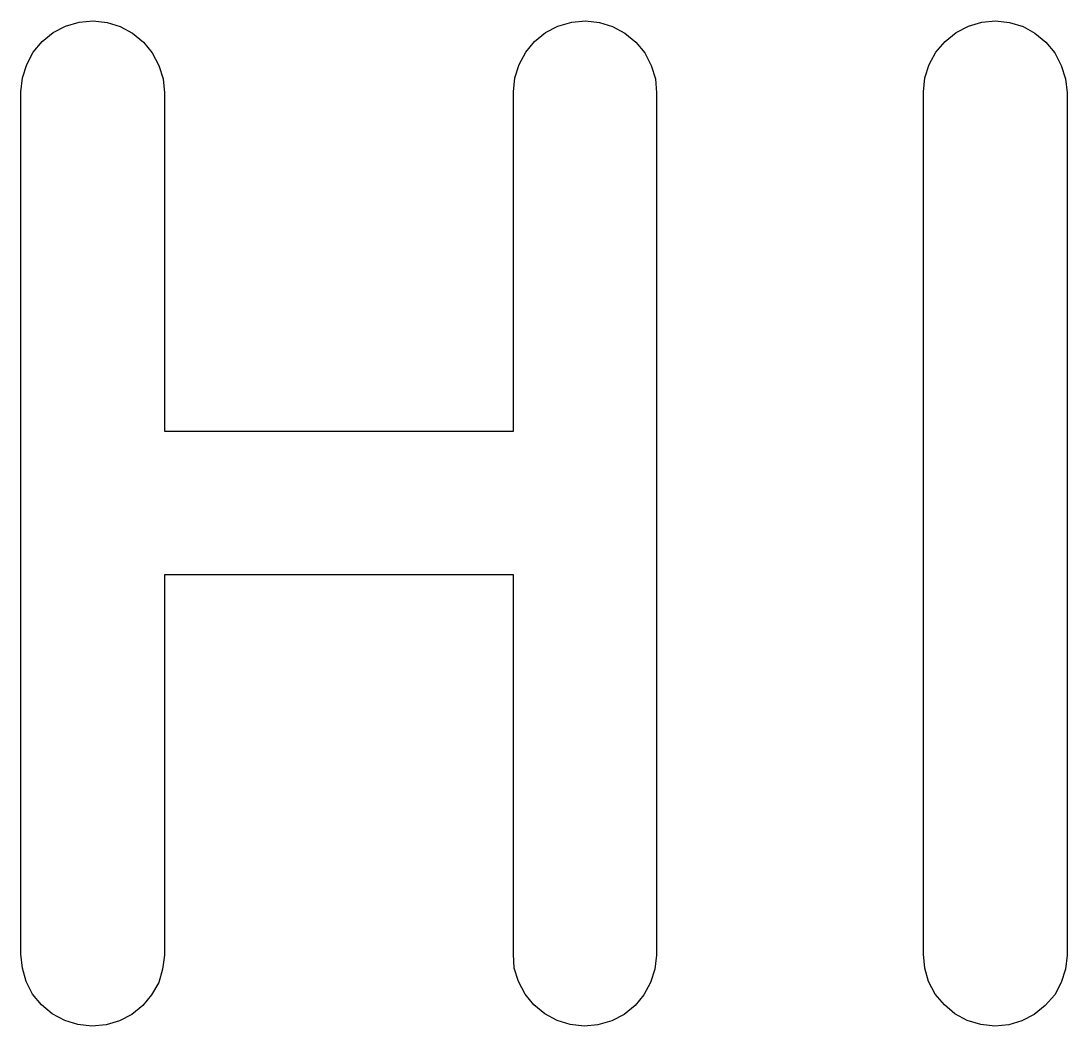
# Model space of a CAD drawing. Extents: x 1.2 to 20.5, y -8.3 to 2.7.
# Drawn here: x 15.5574 to 15.7008, y -6.0008 to -5.863 of the extents above; entities that cross this region are included whole.
import ezdxf

# ---------------------------------------------------------------- set-up
doc = ezdxf.new("R2010")
doc.units = 0
doc.header["$MEASUREMENT"] = 0
doc.layers.add('BLACK', color=7, linetype='CONTINUOUS')

msp = doc.modelspace()

# ---------------------------------------------------------------- linework, layer by layer
at = {"layer": 'BLACK', "linetype": 'CONTINUOUS'}
for p, q in [((15.5635, -5.86369), (15.5654, -5.86315)), ((15.5654, -5.86315), (15.5673, -5.86298)), ((15.5673, -5.86298), (15.5692, -5.86318)), ((15.5692, -5.86318), (15.571, -5.86375)), ((15.631, -5.86369), (15.6329, -5.86315)), ((15.6329, -5.86315), (15.6348, -5.86298)), ((15.6348, -5.86298), (15.6367, -5.86318)), ((15.6367, -5.86318), (15.6385, -5.86375)), ((15.6873, -5.86369), (15.6891, -5.86315)), ((15.6891, -5.86315), (15.691, -5.86298)), ((15.691, -5.86298), (15.6929, -5.86318)), ((15.6929, -5.86318), (15.6948, -5.86375)), ((15.5603, -5.86579), (15.5618, -5.86458)), ((15.5618, -5.86458), (15.5635, -5.86369)), ((15.571, -5.86375), (15.5727, -5.86466)), ((15.5727, -5.86466), (15.5742, -5.86589)), ((15.6278, -5.86579), (15.6293, -5.86458)), ((15.6293, -5.86458), (15.631, -5.86369)), ((15.6385, -5.86375), (15.6402, -5.86466)), ((15.6402, -5.86466), (15.6417, -5.86589)), ((15.6841, -5.86579), (15.6856, -5.86458)), ((15.6856, -5.86458), (15.6873, -5.86369)), ((15.6948, -5.86375), (15.6964, -5.86466)), ((15.6964, -5.86466), (15.6979, -5.86589)), ((15.5591, -5.86726), (15.5603, -5.86579)), ((15.5742, -5.86589), (15.5754, -5.86737)), ((15.6266, -5.86726), (15.6278, -5.86579)), ((15.6417, -5.86589), (15.6429, -5.86737)), ((15.6828, -5.86726), (15.6841, -5.86579)), ((15.6979, -5.86589), (15.6991, -5.86737)), ((15.5582, -5.86894), (15.5591, -5.86726)), ((15.5754, -5.86737), (15.5763, -5.86907)), ((15.6257, -5.86894), (15.6266, -5.86726)), ((15.6429, -5.86737), (15.6438, -5.86907)), ((15.6819, -5.86894), (15.6828, -5.86726)), ((15.6991, -5.86737), (15.7, -5.86907)), ((15.5576, -5.87077), (15.5582, -5.86894)), ((15.5763, -5.86907), (15.5769, -5.87091)), ((15.6251, -5.87077), (15.6257, -5.86894)), ((15.6438, -5.86907), (15.6444, -5.87091)), ((15.6813, -5.87077), (15.6819, -5.86894)), ((15.7, -5.86907), (15.7006, -5.87091)), ((15.5574, -5.87268), (15.5576, -5.87077)), ((15.6249, -5.87268), (15.6251, -5.87077)), ((15.6811, -5.87268), (15.6813, -5.87077)), ((15.5769, -5.87091), (15.5771, -5.87282)), ((15.6444, -5.87091), (15.6445, -5.87282)), ((15.7006, -5.87091), (15.7008, -5.87282)), ((15.5574, -5.87282), (15.5574, -5.87268)), ((15.5574, -5.99093), (15.5574, -5.87282)), ((15.5771, -5.87282), (15.5771, -5.91922)), ((15.6249, -5.87282), (15.6249, -5.87268)), ((15.6249, -5.91922), (15.6249, -5.87282)), ((15.6445, -5.87282), (15.6445, -5.99093)), ((15.6811, -5.87282), (15.6811, -5.87268)), ((15.6811, -5.99093), (15.6811, -5.87282)), ((15.7008, -5.87282), (15.7008, -5.99093)), ((15.5771, -5.91922), (15.6249, -5.91922)), ((15.6249, -5.93891), (15.5771, -5.93891)), ((15.5771, -5.93891), (15.5771, -5.99093)), ((15.6249, -5.99093), (15.6249, -5.93891)), ((15.5576, -5.99284), (15.5574, -5.99093)), ((15.5771, -5.99107), (15.5768, -5.99298)), ((15.5771, -5.99093), (15.5771, -5.99107)), ((15.625, -5.99284), (15.6249, -5.99093)), ((15.6445, -5.99107), (15.6443, -5.99298)), ((15.6445, -5.99093), (15.6445, -5.99107)), ((15.6813, -5.99284), (15.6811, -5.99093)), ((15.7008, -5.99107), (15.7006, -5.99298)), ((15.7008, -5.99093), (15.7008, -5.99107)), ((15.5581, -5.99468), (15.5576, -5.99284)), ((15.5768, -5.99298), (15.5763, -5.99481)), ((15.6256, -5.99468), (15.625, -5.99284)), ((15.6443, -5.99298), (15.6437, -5.99481)), ((15.6818, -5.99468), (15.6813, -5.99284)), ((15.7006, -5.99298), (15.7, -5.99481)), ((15.559, -5.99638), (15.5581, -5.99468)), ((15.5763, -5.99481), (15.5753, -5.99649)), ((15.6265, -5.99638), (15.6256, -5.99468)), ((15.6437, -5.99481), (15.6428, -5.99649)), ((15.6827, -5.99638), (15.6818, -5.99468)), ((15.7, -5.99481), (15.6991, -5.99649)), ((15.5602, -5.99787), (15.559, -5.99638)), ((15.5753, -5.99649), (15.5741, -5.99796)), ((15.6277, -5.99787), (15.6265, -5.99638)), ((15.6428, -5.99649), (15.6416, -5.99796)), ((15.684, -5.99787), (15.6827, -5.99638)), ((15.6991, -5.99649), (15.6978, -5.99796)), ((15.5617, -5.99909), (15.5602, -5.99787)), ((15.5741, -5.99796), (15.5726, -5.99917)), ((15.6292, -5.99909), (15.6277, -5.99787)), ((15.6416, -5.99796), (15.6401, -5.99917)), ((15.6854, -5.99909), (15.684, -5.99787)), ((15.6978, -5.99796), (15.6963, -5.99917)), ((15.5634, -6), (15.5617, -5.99909)), ((15.5726, -5.99917), (15.5709, -6.00006)), ((15.6309, -6), (15.6292, -5.99909)), ((15.6401, -5.99917), (15.6384, -6.00006)), ((15.6871, -6), (15.6854, -5.99909)), ((15.6963, -5.99917), (15.6946, -6.00006)), ((15.5652, -6.00057), (15.5634, -6)), ((15.5671, -6.00077), (15.5652, -6.00057)), ((15.5691, -6.0006), (15.5671, -6.00077)), ((15.5709, -6.00006), (15.5691, -6.0006)), ((15.6327, -6.00057), (15.6309, -6)), ((15.6346, -6.00077), (15.6327, -6.00057)), ((15.6365, -6.0006), (15.6346, -6.00077)), ((15.6384, -6.00006), (15.6365, -6.0006)), ((15.689, -6.00057), (15.6871, -6)), ((15.6909, -6.00077), (15.689, -6.00057)), ((15.6928, -6.0006), (15.6909, -6.00077)), ((15.6946, -6.00006), (15.6928, -6.0006))]:
    msp.add_line(p, q, dxfattribs=at)

doc.saveas('drawing.dxf')
